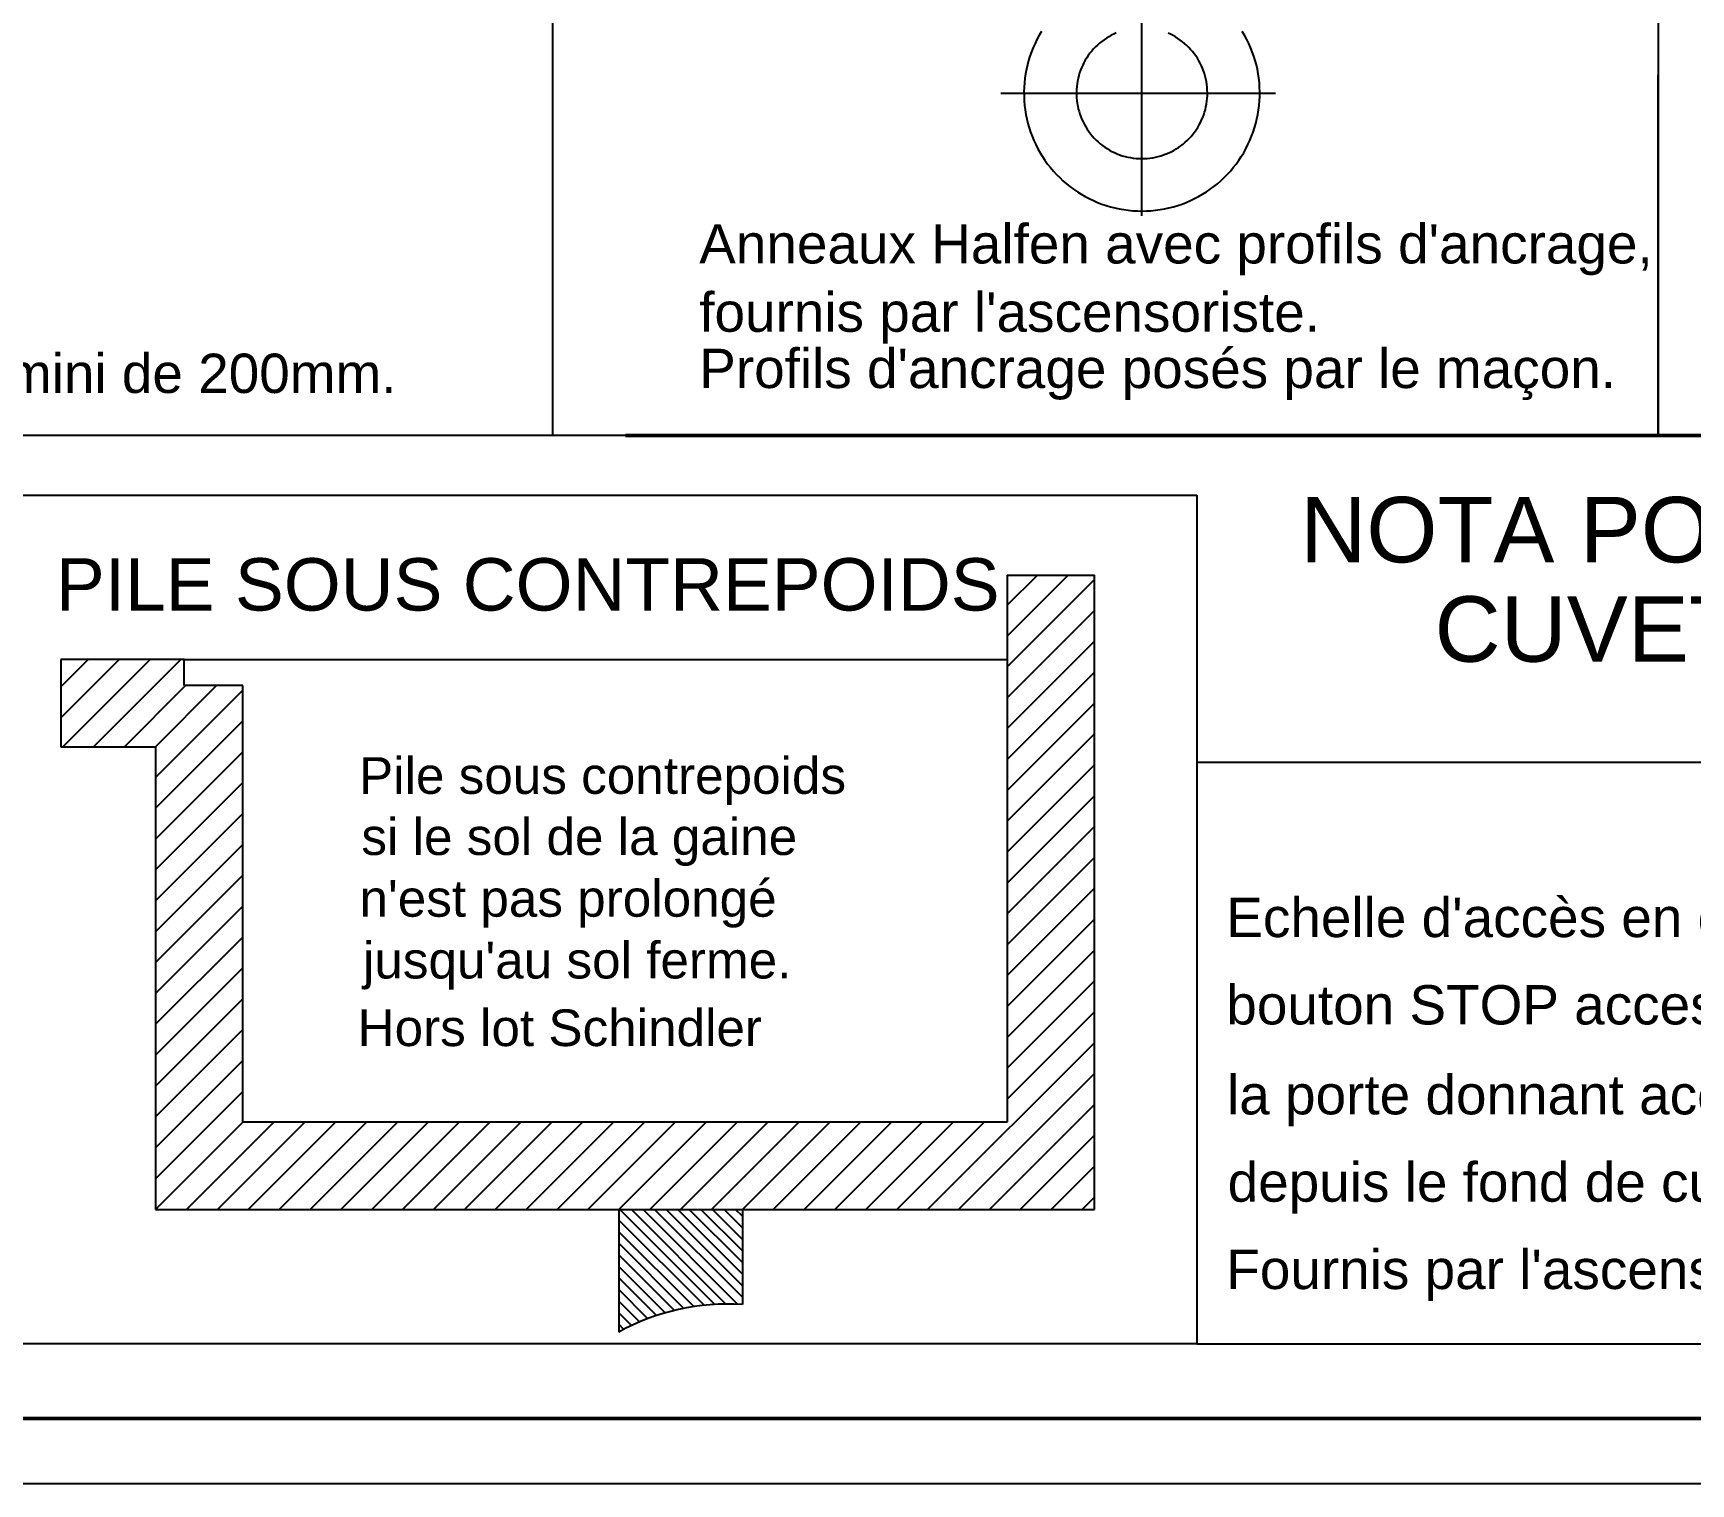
# Paper-space layout 'ldTemplatePARS001R3OrderA3BWPP03 (2)' of a CAD drawing. Header units: millimetres. Extents: x 302 to 722, y -383 to -86.
# Drawn here: x 430.1 to 556.7, y -383 to -272.2 of the extents above; entities that cross this region are included whole.
import ezdxf

# ---------------------------------------------------------------- set-up
doc = ezdxf.new("R2010")
doc.units = ezdxf.units.MM
doc.linetypes.add('DASH_CENTER', pattern=[36, 24, -3, 6, -3])
doc.layers.add('AM_0', color=7, linetype='Continuous', lineweight=50)
doc.layers.add('AM_6', color=2, linetype='Continuous', lineweight=35)
doc.layers.add('DXF', color=7, linetype='Continuous')
doc.layers.add('DXF_FETT', color=7, linetype='Continuous')
doc.styles.add('LD', font='ARIALUNI.TTF')
doc.styles.get("Standard").update_dxf_attribs({"font": 'ARIALUNI.TTF'})

psp = doc.layouts.new('ldTemplatePARS001R3OrderA3BWPP03 (2)')

# ---------------------------------------------------------------- linework, layer by layer
for p, q in [((469.786, -157.575), (469.786, -302.975)), ((475.359, -302.975), (311.65, -302.975))]:
    psp.add_line(p, q)
at = {"color": 7}
for p, q in [((554.193, -157.575), (554.193, -302.975)), ((554.193, -302.975), (554.193, -275.461)), ((717.003, -302.975), (554.193, -302.975)), ((421.168, -307.511), (518.975, -307.511)), ((518.975, -307.511), (518.975, -372.317)), ((504.494, -315.916), (506.796, -313.614)), ((504.494, -318.273), (509.153, -313.614)), ((504.494, -313.614), (504.494, -355.393)), ((511.161, -355.393), (511.161, -313.614)), ((504.494, -320.63), (511.161, -313.963)), ((504.494, -322.987), (511.161, -316.32)), ((504.494, -325.344), (511.161, -318.677)), ((432.256, -322.158), (434.354, -320.059)), ((432.256, -324.515), (436.711, -320.059)), ((439.494, -320.059), (432.256, -320.059)), ((432.256, -320.059), (432.256, -326.726)), ((432.401, -326.726), (439.068, -320.059)), ((434.758, -326.726), (441.425, -320.059)), ((441.661, -320.059), (439.494, -320.059)), ((441.661, -320.059), (458.049, -320.059)), ((441.661, -322.059), (441.661, -320.059)), ((449.954, -320.059), (504.494, -320.059)), ((504.494, -327.701), (511.161, -321.034)), ((437.115, -326.726), (441.782, -322.059)), ((439.472, -326.726), (444.139, -322.059)), ((439.494, -329.061), (446.161, -322.395)), ((444.827, -322.059), (441.661, -322.059)), ((446.161, -322.059), (444.827, -322.059)), ((446.161, -355.393), (446.161, -322.059)), ((504.494, -330.058), (511.161, -323.391)), ((439.494, -331.418), (446.161, -324.752)), ((504.494, -332.415), (511.161, -325.748)), ((432.256, -326.726), (439.494, -326.726)), ((439.494, -326.726), (439.494, -362.059)), ((439.494, -333.775), (446.161, -327.109)), ((504.494, -334.772), (511.161, -328.105)), ((518.975, -327.917), (518.975, -372.317)), ((582.925, -327.917), (518.975, -327.917)), ((439.494, -336.132), (446.161, -329.466)), ((504.494, -337.129), (511.161, -330.462)), ((439.494, -338.489), (446.161, -331.823)), ((504.494, -339.486), (511.161, -332.819)), ((439.494, -340.846), (446.161, -334.18)), ((504.494, -341.843), (511.161, -335.176)), ((439.494, -343.203), (446.161, -336.537)), ((504.494, -344.2), (511.161, -337.533)), ((439.494, -345.56), (446.161, -338.894)), ((504.494, -346.557), (511.161, -339.89)), ((439.494, -347.917), (446.161, -341.251)), ((504.494, -348.914), (511.161, -342.247)), ((439.494, -350.274), (446.161, -343.608)), ((504.494, -351.271), (511.161, -344.604)), ((439.494, -352.631), (446.161, -345.965)), ((504.494, -353.628), (511.161, -346.961)), ((439.494, -354.988), (446.161, -348.322)), ((498.42, -362.059), (511.161, -349.318)), ((439.494, -357.345), (446.161, -350.679)), ((500.777, -362.059), (511.161, -351.675)), ((439.494, -359.702), (446.161, -353.036)), ((503.134, -362.059), (511.161, -354.032)), ((439.494, -362.059), (446.161, -355.393)), ((439.494, -362.059), (446.161, -355.393)), ((441.851, -362.059), (448.518, -355.393)), ((444.208, -362.059), (450.875, -355.393)), ((504.494, -355.393), (446.161, -355.393)), ((446.565, -362.059), (453.232, -355.393)), ((448.922, -362.059), (455.589, -355.393)), ((451.279, -362.059), (457.946, -355.393)), ((453.636, -362.059), (460.303, -355.393)), ((455.993, -362.059), (462.66, -355.393)), ((458.35, -362.059), (465.017, -355.393)), ((460.707, -362.059), (467.374, -355.393)), ((463.064, -362.059), (469.731, -355.393)), ((465.421, -362.059), (472.088, -355.393)), ((467.778, -362.059), (474.445, -355.393)), ((470.135, -362.059), (476.802, -355.393)), ((472.492, -362.059), (479.159, -355.393)), ((474.849, -362.059), (481.516, -355.393)), ((477.207, -362.059), (483.873, -355.393)), ((479.564, -362.059), (486.23, -355.393)), ((481.921, -362.059), (488.587, -355.393)), ((484.278, -362.059), (490.944, -355.393)), ((486.635, -362.059), (493.301, -355.393)), ((488.992, -362.059), (495.658, -355.393)), ((491.349, -362.059), (498.015, -355.393)), ((493.706, -362.059), (500.372, -355.393)), ((496.063, -362.059), (502.729, -355.393)), ((511.161, -362.059), (511.161, -355.393)), ((505.491, -362.059), (511.161, -356.389)), ((507.848, -362.059), (511.161, -358.746)), ((510.205, -362.059), (511.161, -361.104)), ((439.494, -362.059), (444.827, -362.059)), ((444.827, -362.059), (446.161, -362.059)), ((446.161, -362.059), (511.161, -362.059)), ((518.975, -372.317), (421.168, -372.317)), ((518.975, -372.317), (582.925, -372.317))]:
    psp.add_line(p, q, dxfattribs=at)
at = {"color": 7, "linetype": 'DASH_CENTER'}
for p, q in [((514.776, -286.203), (514.776, -252.678)), ((504.017, -276.828), (524.983, -276.828))]:
    psp.add_line(p, q, dxfattribs=at)
at = {"color": 7, "linetype": 'Continuous'}
for p, q in [((506.617, -273.03), (506.476, -273.347)), ((506.769, -272.718), (506.617, -273.03)), ((506.934, -272.412), (506.769, -272.718)), ((507.11, -272.113), (506.934, -272.412)), ((511.234, -273.299), (511.086, -273.453)), ((511.388, -273.151), (511.234, -273.299)), ((511.548, -273.009), (511.388, -273.151)), ((511.714, -272.875), (511.548, -273.009)), ((511.886, -272.748), (511.714, -272.875)), ((512.062, -272.628), (511.886, -272.748)), ((512.244, -272.516), (512.062, -272.628)), ((512.431, -272.412), (512.244, -272.516)), ((512.622, -272.316), (512.431, -272.412)), ((512.816, -272.228), (512.622, -272.316)), ((516.97, -272.335), (516.776, -272.245)), ((517.16, -272.433), (516.97, -272.335)), ((517.345, -272.538), (517.16, -272.433)), ((517.526, -272.652), (517.345, -272.538)), ((517.702, -272.773), (517.526, -272.652)), ((517.872, -272.902), (517.702, -272.773)), ((518.037, -273.038), (517.872, -272.902)), ((518.196, -273.181), (518.037, -273.038)), ((518.349, -273.33), (518.196, -273.181)), ((522.618, -272.412), (522.442, -272.113)), ((522.783, -272.718), (522.618, -272.412)), ((522.935, -273.03), (522.783, -272.718)), ((523.076, -273.347), (522.935, -273.03)), ((506.13, -274.329), (506.04, -274.665)), ((506.232, -273.998), (506.13, -274.329)), ((506.348, -273.67), (506.232, -273.998)), ((506.476, -273.347), (506.348, -273.67)), ((510.351, -274.499), (510.256, -274.69)), ((510.455, -274.312), (510.351, -274.499)), ((510.566, -274.13), (510.455, -274.312)), ((510.685, -273.953), (510.566, -274.13)), ((510.812, -273.781), (510.685, -273.953)), ((510.946, -273.614), (510.812, -273.781)), ((511.086, -273.453), (510.946, -273.614)), ((518.495, -273.486), (518.349, -273.33)), ((518.634, -273.648), (518.495, -273.486)), ((518.767, -273.816), (518.634, -273.648)), ((518.892, -273.989), (518.767, -273.816)), ((519.009, -274.167), (518.892, -273.989)), ((519.119, -274.35), (519.009, -274.167)), ((519.221, -274.538), (519.119, -274.35)), ((519.315, -274.73), (519.221, -274.538)), ((523.204, -273.67), (523.076, -273.347)), ((523.319, -273.998), (523.204, -273.67)), ((523.422, -274.329), (523.319, -273.998)), ((523.512, -274.665), (523.422, -274.329)), ((505.848, -275.688), (505.811, -276.033)), ((505.899, -275.345), (505.848, -275.688)), ((505.963, -275.003), (505.899, -275.345)), ((506.04, -274.665), (505.963, -275.003)), ((509.905, -275.697), (509.862, -275.906)), ((509.958, -275.49), (509.905, -275.697)), ((510.02, -275.286), (509.958, -275.49)), ((510.09, -275.084), (510.02, -275.286)), ((510.169, -274.885), (510.09, -275.084)), ((510.256, -274.69), (510.169, -274.885)), ((519.4, -274.926), (519.315, -274.73)), ((519.477, -275.125), (519.4, -274.926)), ((519.545, -275.327), (519.477, -275.125)), ((519.605, -275.533), (519.545, -275.327)), ((519.656, -275.74), (519.605, -275.533)), ((519.698, -275.949), (519.656, -275.74)), ((523.589, -275.003), (523.512, -274.665)), ((523.653, -275.345), (523.589, -275.003)), ((523.703, -275.688), (523.653, -275.345)), ((523.741, -276.033), (523.703, -275.688)), ((505.787, -276.38), (505.776, -276.727)), ((505.776, -276.727), (505.779, -277.074)), ((505.779, -277.074), (505.795, -277.421)), ((505.811, -276.033), (505.787, -276.38)), ((509.784, -276.542), (509.776, -276.755)), ((509.776, -276.755), (509.778, -276.969)), ((509.778, -276.969), (509.788, -277.182)), ((509.801, -276.329), (509.784, -276.542)), ((509.827, -276.117), (509.801, -276.329)), ((509.862, -275.906), (509.827, -276.117)), ((519.731, -276.16), (519.698, -275.949)), ((519.755, -276.373), (519.731, -276.16)), ((519.77, -276.586), (519.755, -276.373)), ((519.76, -277.226), (519.772, -277.013)), ((519.776, -276.799), (519.77, -276.586)), ((519.772, -277.013), (519.776, -276.799)), ((523.765, -276.38), (523.741, -276.033)), ((523.756, -277.421), (523.773, -277.074)), ((523.775, -276.727), (523.765, -276.38)), ((523.773, -277.074), (523.775, -276.727)), ((505.795, -277.421), (505.825, -277.767)), ((505.825, -277.767), (505.868, -278.112)), ((505.868, -278.112), (505.924, -278.454)), ((509.788, -277.182), (509.808, -277.395)), ((509.808, -277.395), (509.837, -277.607)), ((509.837, -277.607), (509.875, -277.817)), ((509.875, -277.817), (509.921, -278.025)), ((509.921, -278.025), (509.977, -278.232)), ((509.977, -278.232), (510.041, -278.435)), ((519.496, -278.477), (519.562, -278.274)), ((519.562, -278.274), (519.62, -278.068)), ((519.62, -278.068), (519.668, -277.86)), ((519.668, -277.86), (519.708, -277.65)), ((519.708, -277.65), (519.738, -277.439)), ((519.738, -277.439), (519.76, -277.226)), ((523.628, -278.454), (523.684, -278.112)), ((523.684, -278.112), (523.727, -277.767)), ((523.727, -277.767), (523.756, -277.421)), ((505.924, -278.454), (505.993, -278.794)), ((505.993, -278.794), (506.076, -279.132)), ((506.076, -279.132), (506.171, -279.466)), ((506.171, -279.466), (506.279, -279.796)), ((510.041, -278.435), (510.114, -278.636)), ((510.114, -278.636), (510.196, -278.834)), ((510.196, -278.834), (510.286, -279.027)), ((510.286, -279.027), (510.384, -279.217)), ((510.384, -279.217), (510.49, -279.403)), ((510.49, -279.403), (510.604, -279.583)), ((510.604, -279.583), (510.725, -279.759)), ((518.801, -279.795), (518.924, -279.62)), ((518.924, -279.62), (519.039, -279.44)), ((519.039, -279.44), (519.147, -279.256)), ((519.147, -279.256), (519.247, -279.067)), ((519.247, -279.067), (519.338, -278.874)), ((519.338, -278.874), (519.421, -278.677)), ((519.421, -278.677), (519.496, -278.477)), ((523.272, -279.796), (523.381, -279.466)), ((523.381, -279.466), (523.476, -279.132)), ((523.476, -279.132), (523.558, -278.794)), ((523.558, -278.794), (523.628, -278.454)), ((506.279, -279.796), (506.4, -280.121)), ((506.4, -280.121), (506.533, -280.442)), ((506.533, -280.442), (506.679, -280.757)), ((506.679, -280.757), (506.837, -281.067)), ((510.725, -279.759), (510.854, -279.929)), ((510.854, -279.929), (510.99, -280.094)), ((510.99, -280.094), (511.133, -280.253)), ((511.133, -280.253), (511.283, -280.405)), ((511.283, -280.405), (511.439, -280.551)), ((511.439, -280.551), (511.601, -280.69)), ((511.601, -280.69), (511.769, -280.822)), ((511.769, -280.822), (511.942, -280.947)), ((517.573, -280.972), (517.748, -280.849)), ((517.748, -280.849), (517.917, -280.718)), ((517.917, -280.718), (518.08, -280.58)), ((518.08, -280.58), (518.237, -280.436)), ((518.237, -280.436), (518.388, -280.285)), ((518.388, -280.285), (518.533, -280.127)), ((518.533, -280.127), (518.67, -279.964)), ((518.67, -279.964), (518.801, -279.795)), ((522.715, -281.067), (522.873, -280.757)), ((522.873, -280.757), (523.018, -280.442)), ((523.018, -280.442), (523.152, -280.121)), ((523.152, -280.121), (523.272, -279.796)), ((506.837, -281.067), (507.006, -281.37)), ((507.006, -281.37), (507.187, -281.666)), ((507.187, -281.666), (507.379, -281.955)), ((507.379, -281.955), (507.583, -282.237)), ((511.942, -280.947), (512.121, -281.064)), ((512.121, -281.064), (512.304, -281.174)), ((512.304, -281.174), (512.492, -281.276)), ((512.492, -281.276), (512.684, -281.369)), ((512.684, -281.369), (512.88, -281.454)), ((512.88, -281.454), (513.079, -281.531)), ((513.079, -281.531), (513.282, -281.599)), ((513.282, -281.599), (513.487, -281.659)), ((513.487, -281.659), (513.694, -281.709)), ((513.694, -281.709), (513.904, -281.751)), ((513.904, -281.751), (514.115, -281.784)), ((514.115, -281.784), (514.327, -281.808)), ((514.327, -281.808), (514.54, -281.822)), ((514.54, -281.822), (514.754, -281.828)), ((514.754, -281.828), (514.967, -281.824)), ((514.967, -281.824), (515.181, -281.811)), ((515.181, -281.811), (515.393, -281.79)), ((515.393, -281.79), (515.605, -281.759)), ((515.605, -281.759), (515.814, -281.719)), ((515.814, -281.719), (516.022, -281.67)), ((516.022, -281.67), (516.228, -281.612)), ((516.228, -281.612), (516.431, -281.546)), ((516.431, -281.546), (516.631, -281.471)), ((516.631, -281.471), (516.828, -281.387)), ((516.828, -281.387), (517.021, -281.296)), ((517.021, -281.296), (517.209, -281.196)), ((517.209, -281.196), (517.394, -281.088)), ((517.394, -281.088), (517.573, -280.972)), ((521.969, -282.237), (522.172, -281.955)), ((522.172, -281.955), (522.365, -281.666)), ((522.365, -281.666), (522.546, -281.37)), ((522.546, -281.37), (522.715, -281.067)), ((507.583, -282.237), (507.797, -282.51)), ((507.797, -282.51), (508.021, -282.775)), ((508.021, -282.775), (508.255, -283.031)), ((508.255, -283.031), (508.5, -283.278)), ((508.5, -283.278), (508.753, -283.516)), ((520.799, -283.516), (521.052, -283.278)), ((521.052, -283.278), (521.296, -283.031)), ((521.296, -283.031), (521.531, -282.775)), ((521.531, -282.775), (521.755, -282.51)), ((521.755, -282.51), (521.969, -282.237)), ((508.753, -283.516), (509.016, -283.743)), ((509.016, -283.743), (509.287, -283.96)), ((509.287, -283.96), (509.566, -284.166)), ((509.566, -284.166), (509.853, -284.362)), ((509.853, -284.362), (510.147, -284.546)), ((510.147, -284.546), (510.448, -284.719)), ((519.103, -284.719), (519.405, -284.546)), ((519.405, -284.546), (519.699, -284.362)), ((519.699, -284.362), (519.986, -284.166)), ((519.986, -284.166), (520.265, -283.96)), ((520.265, -283.96), (520.536, -283.743)), ((520.536, -283.743), (520.799, -283.516)), ((510.448, -284.719), (510.756, -284.88)), ((510.756, -284.88), (511.07, -285.029)), ((511.07, -285.029), (511.389, -285.166)), ((511.389, -285.166), (511.713, -285.291)), ((511.713, -285.291), (512.042, -285.402)), ((512.042, -285.402), (512.374, -285.501)), ((512.374, -285.501), (512.711, -285.588)), ((512.711, -285.588), (513.05, -285.661)), ((513.05, -285.661), (513.392, -285.721)), ((513.392, -285.721), (513.736, -285.768)), ((513.736, -285.768), (514.082, -285.801)), ((514.082, -285.801), (514.429, -285.821)), ((514.429, -285.821), (514.776, -285.828)), ((514.776, -285.828), (515.123, -285.821)), ((515.123, -285.821), (515.47, -285.801)), ((515.47, -285.801), (515.815, -285.768)), ((515.815, -285.768), (516.159, -285.721)), ((516.159, -285.721), (516.501, -285.661)), ((516.501, -285.661), (516.841, -285.588)), ((516.841, -285.588), (517.177, -285.501)), ((517.177, -285.501), (517.51, -285.402)), ((517.51, -285.402), (517.839, -285.291)), ((517.839, -285.291), (518.163, -285.166)), ((518.163, -285.166), (518.482, -285.029)), ((518.482, -285.029), (518.796, -284.88)), ((518.796, -284.88), (519.103, -284.719)), ((504.494, -313.614), (511.161, -313.614)), ((474.849, -362.059), (474.849, -371.41)), ((481.354, -369.37), (474.849, -362.865)), ((482.17, -369.301), (474.928, -362.059)), ((483.023, -369.271), (475.812, -362.059)), ((483.921, -369.284), (476.696, -362.059)), ((484.278, -368.757), (477.58, -362.059)), ((484.278, -367.873), (478.464, -362.059)), ((484.278, -366.99), (479.348, -362.059)), ((484.278, -366.106), (480.231, -362.059)), ((484.278, -365.222), (481.115, -362.059)), ((484.278, -364.338), (481.999, -362.059)), ((484.278, -363.454), (482.883, -362.059)), ((484.278, -362.57), (483.767, -362.059)), ((484.278, -362.059), (484.278, -369.302)), ((480.572, -369.472), (474.849, -363.749)), ((479.821, -369.604), (474.849, -364.632)), ((479.097, -369.764), (474.849, -365.516)), ((478.398, -369.949), (474.849, -366.4)), ((477.723, -370.158), (474.849, -367.284)), ((477.071, -370.389), (474.849, -368.168)), ((476.439, -370.642), (474.849, -369.052)), ((475.827, -370.914), (474.849, -369.936)), ((475.235, -371.205), (474.849, -370.82))]:
    psp.add_line(p, q, dxfattribs=at)
psp.add_arc((483.216, -386.698), 17.428, 86.50847, 118.6899, dxfattribs=at)
at = {"layer": 'AM_0'}
for p, q in [((587.493, -302.975), (475.359, -302.975)), ((318.77, -378), (587.493, -378))]:
    psp.add_line(p, q, dxfattribs=at)
at = {"layer": 'DXF'}
psp.add_line((722, -383), (302, -383), dxfattribs=at)
at = {"layer": 'DXF_FETT'}
psp.add_line((311.65, -378), (717, -378), dxfattribs=at)

# ---------------------------------------------------------------- texts
at = {"color": 7}
for s, p in [("Anneaux Halfen avec profils d'ancrage,", (480.987, -289.83)), ("fournis par l'ascensoriste.", (480.987, -295.045)), ("Profils d'ancrage posés par le maçon.", (480.987, -299.34))]:
    psp.add_text(s, height=3, dxfattribs=at).set_placement(p)
at = {"color": 7, "style": 'LD'}
for s, height, p in [('PILE SOUS CONTREPOIDS', 4, (431.884, -316.329)), ('Pile sous contrepoids', 2.8, (455.019, -330.321)), ('si le sol de la gaine', 2.8, (455.2, -334.988)), ("n'est pas prolongé", 2.8, (455.055, -339.702)), ("Echelle d'accès en cuvette et le ", 3, (521.219, -341.26)), ("jusqu'au sol ferme.", 2.8, (455.321, -344.417)), ('bouton STOP accessibles depuis', 3, (521.219, -347.927)), ('Hors lot Schindler', 2.8, (454.912, -349.579)), ('la porte donnant accès et', 3, (521.278, -354.794)), ('depuis le fond de cuvette.', 3, (521.323, -361.46)), ("Fournis par l'ascensoriste.", 3, (521.219, -368.127))]:
    psp.add_text(s, height=height, dxfattribs=at).set_placement(p)
at = {"layer": 'AM_0', "style": 'LD'}
for s, p in [('NOTA POUR LA', (526.863, -312.65)), ('     CUVETTE', (527.415, -320.236))]:
    psp.add_text(s, height=5, dxfattribs=at).set_placement(p)
at = {"layer": 'AM_6', "color": 7, "style": 'LD'}
psp.add_text('Chainage béton pour linteaux des portes palières, hauteur mini de 200mm.', height=3, dxfattribs=at).set_placement((319.043, -299.716))

doc.saveas('drawing.dxf')
